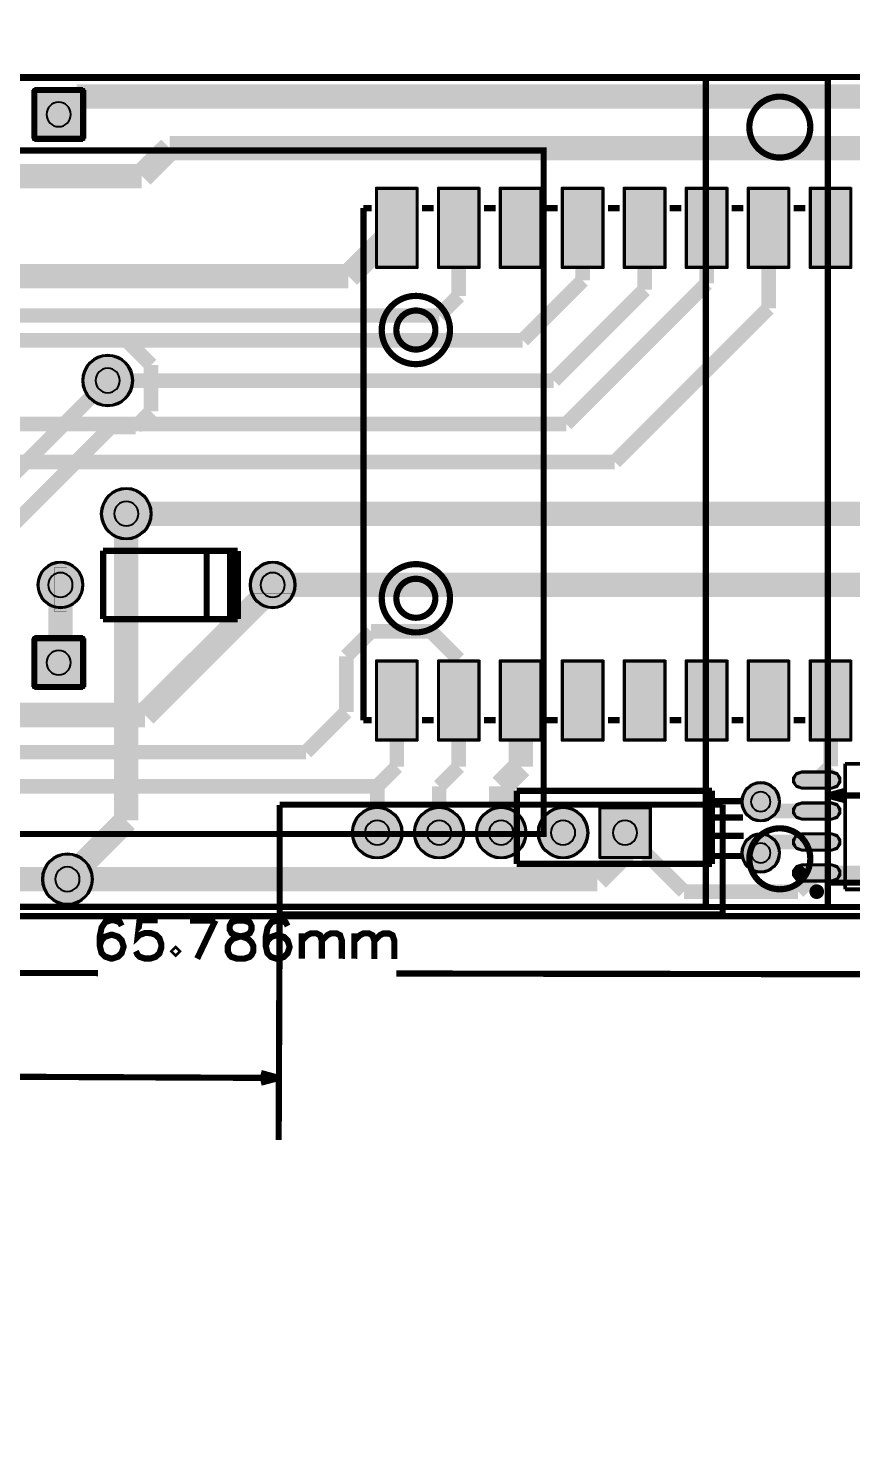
# Model space of a CAD drawing. Header units: millimetres. Extents: x -3 to 90, y -113 to 75.
# Drawn here: x 23.9 to 57.7, y -55.5 to 2 of the extents above; entities that cross this region are included whole.
import ezdxf

# ---------------------------------------------------------------- set-up
doc = ezdxf.new("R2010")
doc.units = ezdxf.units.MM
doc.header["$MEASUREMENT"] = 0
for name, color, linetype, true_color in [('Board-Outline-Layer', 7, 'Continuous', 0xff00ff), ('Bottom-Layer', 7, 'Continuous', 0x0000ff), ('Bottom-Paste-Mask-Layer', 7, 'Continuous', 0x800000), ('Bottom-Silkscreen-Layer', 7, 'Continuous', 0x66cc33), ('Bottom-Solder-Mask-Layer', 7, 'Continuous', 0xaa00ff), ('Document-Layer', 7, 'Continuous', 0xffffff), ('Hole-Layer', 7, 'Continuous', 0x222222), ('Multi-Layer', 7, 'Continuous', 0xc0c0c0), ('Top-Layer', 7, 'Continuous', 0xff0000), ('Top-Paste-Mask-Layer', 7, 'Continuous', 0x808080), ('Top-Silkscreen-Layer', 7, 'Continuous', 0xffcc00), ('Top-Solder-Mask-Layer', 7, 'Continuous', 0x800080)]:
    doc.layers.add(name, color=color, linetype=linetype, true_color=true_color)

msp = doc.modelspace()

# ---------------------------------------------------------------- hatches: boundary and pattern name
at = {"layer": 'Bottom-Layer'}
for points in [[(24.168, -0.535), (26.168, -0.535), (26.168, -2.535), (24.168, -2.535)], [(39.831, -4.585), (39.831, -7.785), (38.231, -7.785), (38.231, -4.585)], [(42.371, -4.585), (42.371, -7.785), (40.771, -7.785), (40.771, -4.585)], [(44.911, -4.585), (44.911, -7.785), (43.311, -7.785), (43.311, -4.585)], [(47.451, -4.585), (47.451, -7.785), (45.851, -7.785), (45.851, -4.585)], [(49.991, -4.585), (49.991, -7.785), (48.391, -7.785), (48.391, -4.585)], [(52.531, -4.585), (52.531, -7.785), (50.931, -7.785), (50.931, -4.585)], [(55.071, -4.585), (55.071, -7.785), (53.471, -7.785), (53.471, -4.585)], [(57.611, -4.585), (57.611, -7.785), (56.011, -7.785), (56.011, -4.585)], [(26.178, -12.446, 1), (28.178, -12.446, 1)], [(26.94, -17.907, 1), (28.94, -17.907, 1)], [(24.341, -20.828, 1), (26.141, -20.828, 1)], [(33.041, -20.828, 1), (34.841, -20.828, 1)], [(24.168, -23.014), (26.168, -23.014), (26.168, -25.014), (24.168, -25.014)], [(39.831, -23.965), (39.831, -27.165), (38.231, -27.165), (38.231, -23.965)], [(42.371, -23.965), (42.371, -27.165), (40.771, -27.165), (40.771, -23.965)], [(44.911, -23.965), (44.911, -27.165), (43.311, -27.165), (43.311, -23.965)], [(47.451, -23.965), (47.451, -27.165), (45.851, -27.165), (45.851, -23.965)], [(49.991, -23.965), (49.991, -27.165), (48.391, -27.165), (48.391, -23.965)], [(52.531, -23.965), (52.531, -27.165), (50.931, -27.165), (50.931, -23.965)], [(55.071, -23.965), (55.071, -27.165), (53.471, -27.165), (53.471, -23.965)], [(57.611, -23.965), (57.611, -27.165), (56.011, -27.165), (56.011, -23.965)], [(56.863, -28.514), (57.086, -28.606), (57.178, -28.829), (57.086, -29.052), (56.863, -29.144), (55.628, -29.144), (55.405, -29.052), (55.313, -28.829), (55.405, -28.606), (55.628, -28.514)], [(53.2, -29.718, 1), (54.7, -29.718, 1)], [(56.863, -29.784), (57.086, -29.876), (57.178, -30.099), (57.086, -30.322), (56.863, -30.414), (55.628, -30.414), (55.405, -30.322), (55.313, -30.099), (55.405, -29.876), (55.628, -29.784)], [(37.227, -30.988, 1), (39.227, -30.988, 1)], [(39.767, -30.988, 1), (41.767, -30.988, 1)], [(42.307, -30.988, 1), (44.307, -30.988, 1)], [(44.847, -30.988, 1), (46.847, -30.988, 1)], [(49.387, -29.988), (49.387, -31.988), (47.387, -31.988), (47.387, -29.988)], [(56.863, -31.054), (57.086, -31.146), (57.178, -31.369), (57.086, -31.592), (56.863, -31.684), (55.628, -31.684), (55.405, -31.592), (55.313, -31.369), (55.405, -31.146), (55.628, -31.054)], [(53.2, -31.818, 1), (54.7, -31.818, 1)], [(24.527, -32.893, 1), (26.527, -32.893, 1)], [(56.863, -32.324), (57.086, -32.416), (57.178, -32.639), (57.086, -32.862), (56.863, -32.954), (55.628, -32.954), (55.405, -32.862), (55.313, -32.639), (55.405, -32.416), (55.628, -32.324)]]:
    msp.add_hatch(color=256, dxfattribs=at).paths.add_polyline_path(points)
at = {"layer": 'Bottom-Paste-Mask-Layer'}
for points in [[(24.168, -0.535), (26.168, -0.535), (26.168, -2.535), (24.168, -2.535)], [(39.831, -4.585), (39.831, -7.785), (38.231, -7.785), (38.231, -4.585)], [(42.371, -4.585), (42.371, -7.785), (40.771, -7.785), (40.771, -4.585)], [(44.911, -4.585), (44.911, -7.785), (43.311, -7.785), (43.311, -4.585)], [(47.451, -4.585), (47.451, -7.785), (45.851, -7.785), (45.851, -4.585)], [(49.991, -4.585), (49.991, -7.785), (48.391, -7.785), (48.391, -4.585)], [(52.531, -4.585), (52.531, -7.785), (50.931, -7.785), (50.931, -4.585)], [(55.071, -4.585), (55.071, -7.785), (53.471, -7.785), (53.471, -4.585)], [(57.611, -4.585), (57.611, -7.785), (56.011, -7.785), (56.011, -4.585)], [(26.178, -12.446, 1), (28.178, -12.446, 1)], [(26.94, -17.907, 1), (28.94, -17.907, 1)], [(24.341, -20.828, 1), (26.141, -20.828, 1)], [(33.041, -20.828, 1), (34.841, -20.828, 1)], [(24.168, -23.014), (26.168, -23.014), (26.168, -25.014), (24.168, -25.014)], [(39.831, -23.965), (39.831, -27.165), (38.231, -27.165), (38.231, -23.965)], [(42.371, -23.965), (42.371, -27.165), (40.771, -27.165), (40.771, -23.965)], [(44.911, -23.965), (44.911, -27.165), (43.311, -27.165), (43.311, -23.965)], [(47.451, -23.965), (47.451, -27.165), (45.851, -27.165), (45.851, -23.965)], [(49.991, -23.965), (49.991, -27.165), (48.391, -27.165), (48.391, -23.965)], [(52.531, -23.965), (52.531, -27.165), (50.931, -27.165), (50.931, -23.965)], [(55.071, -23.965), (55.071, -27.165), (53.471, -27.165), (53.471, -23.965)], [(57.611, -23.965), (57.611, -27.165), (56.011, -27.165), (56.011, -23.965)], [(56.863, -28.514), (57.086, -28.606), (57.178, -28.829), (57.086, -29.052), (56.863, -29.144), (55.628, -29.144), (55.405, -29.052), (55.313, -28.829), (55.405, -28.606), (55.628, -28.514)], [(53.2, -29.718, 1), (54.7, -29.718, 1)], [(56.863, -29.784), (57.086, -29.876), (57.178, -30.099), (57.086, -30.322), (56.863, -30.414), (55.628, -30.414), (55.405, -30.322), (55.313, -30.099), (55.405, -29.876), (55.628, -29.784)], [(37.227, -30.988, 1), (39.227, -30.988, 1)], [(39.767, -30.988, 1), (41.767, -30.988, 1)], [(42.307, -30.988, 1), (44.307, -30.988, 1)], [(44.847, -30.988, 1), (46.847, -30.988, 1)], [(49.387, -29.988), (49.387, -31.988), (47.387, -31.988), (47.387, -29.988)], [(56.863, -31.054), (57.086, -31.146), (57.178, -31.369), (57.086, -31.592), (56.863, -31.684), (55.628, -31.684), (55.405, -31.592), (55.313, -31.369), (55.405, -31.146), (55.628, -31.054)], [(53.2, -31.818, 1), (54.7, -31.818, 1)], [(24.527, -32.893, 1), (26.527, -32.893, 1)], [(56.863, -32.324), (57.086, -32.416), (57.178, -32.639), (57.086, -32.862), (56.863, -32.954), (55.628, -32.954), (55.405, -32.862), (55.313, -32.639), (55.405, -32.416), (55.628, -32.324)]]:
    msp.add_hatch(color=256, dxfattribs=at).paths.add_polyline_path(points)
at = {"layer": 'Bottom-Solder-Mask-Layer'}
for points in [[(24.117, -0.484), (26.219, -0.484), (26.219, -2.586), (24.117, -2.586)], [(39.882, -4.534), (39.882, -7.836), (38.18, -7.836), (38.18, -4.534)], [(42.422, -4.534), (42.422, -7.836), (40.72, -7.836), (40.72, -4.534)], [(44.962, -4.534), (44.962, -7.836), (43.26, -7.836), (43.26, -4.534)], [(47.502, -4.534), (47.502, -7.836), (45.8, -7.836), (45.8, -4.534)], [(50.042, -4.534), (50.042, -7.836), (48.34, -7.836), (48.34, -4.534)], [(52.582, -4.534), (52.582, -7.836), (50.88, -7.836), (50.88, -4.534)], [(55.122, -4.534), (55.122, -7.836), (53.42, -7.836), (53.42, -4.534)], [(57.662, -4.534), (57.662, -7.836), (55.96, -7.836), (55.96, -4.534)], [(26.127, -12.446, 1), (28.229, -12.446, 1)], [(26.889, -17.907, 1), (28.991, -17.907, 1)], [(24.29, -20.828, 1), (26.192, -20.828, 1)], [(32.99, -20.828, 1), (34.892, -20.828, 1)], [(24.117, -22.963), (26.219, -22.963), (26.219, -25.065), (24.117, -25.065)], [(39.882, -23.914), (39.882, -27.216), (38.18, -27.216), (38.18, -23.914)], [(42.422, -23.914), (42.422, -27.216), (40.72, -27.216), (40.72, -23.914)], [(44.962, -23.914), (44.962, -27.216), (43.26, -27.216), (43.26, -23.914)], [(47.502, -23.914), (47.502, -27.216), (45.8, -27.216), (45.8, -23.914)], [(50.042, -23.914), (50.042, -27.216), (48.34, -27.216), (48.34, -23.914)], [(52.582, -23.914), (52.582, -27.216), (50.88, -27.216), (50.88, -23.914)], [(55.122, -23.914), (55.122, -27.216), (53.42, -27.216), (53.42, -23.914)], [(57.662, -23.914), (57.662, -27.216), (55.96, -27.216), (55.96, -23.914)], [(56.863, -28.463), (57.078, -28.533), (57.211, -28.716), (57.211, -28.942), (57.078, -29.125), (56.863, -29.195), (55.628, -29.195), (55.413, -29.125), (55.28, -28.942), (55.28, -28.716), (55.413, -28.533), (55.628, -28.463)], [(53.149, -29.718, 1), (54.751, -29.718, 1)], [(56.863, -29.733), (57.078, -29.803), (57.211, -29.986), (57.211, -30.212), (57.078, -30.395), (56.863, -30.465), (55.628, -30.465), (55.413, -30.395), (55.28, -30.212), (55.28, -29.986), (55.413, -29.803), (55.628, -29.733)], [(37.176, -30.988, 1), (39.278, -30.988, 1)], [(39.716, -30.988, 1), (41.818, -30.988, 1)], [(42.256, -30.988, 1), (44.358, -30.988, 1)], [(44.796, -30.988, 1), (46.898, -30.988, 1)], [(49.438, -29.937), (49.438, -32.039), (47.336, -32.039), (47.336, -29.937)], [(53.149, -31.818, 1), (54.751, -31.818, 1)], [(56.863, -31.003), (57.078, -31.073), (57.211, -31.256), (57.211, -31.482), (57.078, -31.665), (56.863, -31.735), (55.628, -31.735), (55.413, -31.665), (55.28, -31.482), (55.28, -31.256), (55.413, -31.073), (55.628, -31.003)], [(24.476, -32.893, 1), (26.578, -32.893, 1)], [(56.863, -32.273), (57.078, -32.343), (57.211, -32.526), (57.211, -32.752), (57.078, -32.935), (56.863, -33.005), (55.628, -33.005), (55.413, -32.935), (55.28, -32.752), (55.28, -32.526), (55.413, -32.343), (55.628, -32.273)]]:
    msp.add_hatch(color=256, dxfattribs=at).paths.add_polyline_path(points)
at = {"layer": 'Document-Layer'}
for points in [[(25.491, -20.128), (25.491, -21.906), (24.983, -21.906), (24.983, -20.128)], [(25.491, -20.128), (25.491, -21.906), (24.983, -21.906), (24.983, -20.128)], [(34.791, -21.178), (33.013, -21.178), (33.013, -20.67), (34.791, -20.67)], [(34.791, -21.178), (33.013, -21.178), (33.013, -20.67), (34.791, -20.67)], [(26.121, -21.295), (24.343, -21.295), (24.343, -20.787), (26.121, -20.787)], [(26.121, -21.295), (24.343, -21.295), (24.343, -20.787), (26.121, -20.787)]]:
    msp.add_hatch(color=256, dxfattribs=at).paths.add_polyline_path(points)
at = {"layer": 'Hole-Layer'}
for points in [[(24.668, -1.535, 1), (25.668, -1.535, 1)], [(26.678, -12.446, 1), (27.678, -12.446, 1)], [(27.44, -17.907, 1), (28.44, -17.907, 1)], [(24.741, -20.828, 1), (25.741, -20.828, 1)], [(33.441, -20.828, 1), (34.441, -20.828, 1)], [(24.668, -24.014, 1), (25.668, -24.014, 1)], [(53.55, -29.718, 1), (54.35, -29.718, 1)], [(37.727, -30.988, 1), (38.727, -30.988, 1)], [(40.267, -30.988, 1), (41.267, -30.988, 1)], [(42.807, -30.988, 1), (43.807, -30.988, 1)], [(45.347, -30.988, 1), (46.347, -30.988, 1)], [(47.887, -30.988, 1), (48.887, -30.988, 1)], [(53.55, -31.818, 1), (54.35, -31.818, 1)], [(25.027, -32.893, 1), (26.027, -32.893, 1)]]:
    msp.add_hatch(color=256, dxfattribs=at).paths.add_polyline_path(points)
at = {"layer": 'Multi-Layer'}
for points in [[(24.168, -0.535), (26.168, -0.535), (26.168, -2.535), (24.168, -2.535)], [(24.168, -0.535), (26.168, -0.535), (26.168, -2.535), (24.168, -2.535)], [(24.168, -0.535), (26.168, -0.535), (26.168, -2.535), (24.168, -2.535)], [(26.178, -12.446, 1), (28.178, -12.446, 1)], [(26.178, -12.446, 1), (28.178, -12.446, 1)], [(26.178, -12.446, 1), (28.178, -12.446, 1)], [(26.94, -17.907, 1), (28.94, -17.907, 1)], [(26.94, -17.907, 1), (28.94, -17.907, 1)], [(26.94, -17.907, 1), (28.94, -17.907, 1)], [(24.341, -20.828, 1), (26.141, -20.828, 1)], [(24.341, -20.828, 1), (26.141, -20.828, 1)], [(24.341, -20.828, 1), (26.141, -20.828, 1)], [(33.041, -20.828, 1), (34.841, -20.828, 1)], [(33.041, -20.828, 1), (34.841, -20.828, 1)], [(33.041, -20.828, 1), (34.841, -20.828, 1)], [(24.168, -23.014), (26.168, -23.014), (26.168, -25.014), (24.168, -25.014)], [(24.168, -23.014), (26.168, -23.014), (26.168, -25.014), (24.168, -25.014)], [(24.168, -23.014), (26.168, -23.014), (26.168, -25.014), (24.168, -25.014)], [(53.2, -29.718, 1), (54.7, -29.718, 1)], [(53.2, -29.718, 1), (54.7, -29.718, 1)], [(53.2, -29.718, 1), (54.7, -29.718, 1)], [(37.227, -30.988, 1), (39.227, -30.988, 1)], [(37.227, -30.988, 1), (39.227, -30.988, 1)], [(37.227, -30.988, 1), (39.227, -30.988, 1)], [(39.767, -30.988, 1), (41.767, -30.988, 1)], [(39.767, -30.988, 1), (41.767, -30.988, 1)], [(39.767, -30.988, 1), (41.767, -30.988, 1)], [(42.307, -30.988, 1), (44.307, -30.988, 1)], [(42.307, -30.988, 1), (44.307, -30.988, 1)], [(42.307, -30.988, 1), (44.307, -30.988, 1)], [(44.847, -30.988, 1), (46.847, -30.988, 1)], [(44.847, -30.988, 1), (46.847, -30.988, 1)], [(44.847, -30.988, 1), (46.847, -30.988, 1)], [(49.387, -29.988), (49.387, -31.988), (47.387, -31.988), (47.387, -29.988)], [(49.387, -29.988), (49.387, -31.988), (47.387, -31.988), (47.387, -29.988)], [(49.387, -29.988), (49.387, -31.988), (47.387, -31.988), (47.387, -29.988)], [(53.2, -31.818, 1), (54.7, -31.818, 1)], [(53.2, -31.818, 1), (54.7, -31.818, 1)], [(53.2, -31.818, 1), (54.7, -31.818, 1)], [(24.527, -32.893, 1), (26.527, -32.893, 1)], [(24.527, -32.893, 1), (26.527, -32.893, 1)], [(24.527, -32.893, 1), (26.527, -32.893, 1)]]:
    msp.add_hatch(color=256, dxfattribs=at).paths.add_polyline_path(points)
at = {"layer": 'Top-Layer'}
for points in [[(24.168, -0.535), (26.168, -0.535), (26.168, -2.535), (24.168, -2.535)], [(26.178, -12.446, 1), (28.178, -12.446, 1)], [(26.94, -17.907, 1), (28.94, -17.907, 1)], [(24.341, -20.828, 1), (26.141, -20.828, 1)], [(33.041, -20.828, 1), (34.841, -20.828, 1)], [(24.168, -23.014), (26.168, -23.014), (26.168, -25.014), (24.168, -25.014)], [(53.2, -29.718, 1), (54.7, -29.718, 1)], [(37.227, -30.988, 1), (39.227, -30.988, 1)], [(39.767, -30.988, 1), (41.767, -30.988, 1)], [(42.307, -30.988, 1), (44.307, -30.988, 1)], [(44.847, -30.988, 1), (46.847, -30.988, 1)], [(49.387, -29.988), (49.387, -31.988), (47.387, -31.988), (47.387, -29.988)], [(53.2, -31.818, 1), (54.7, -31.818, 1)], [(24.527, -32.893, 1), (26.527, -32.893, 1)]]:
    msp.add_hatch(color=256, dxfattribs=at).paths.add_polyline_path(points)
at = {"layer": 'Top-Paste-Mask-Layer'}
for points in [[(24.168, -0.535), (26.168, -0.535), (26.168, -2.535), (24.168, -2.535)], [(26.178, -12.446, 1), (28.178, -12.446, 1)], [(26.94, -17.907, 1), (28.94, -17.907, 1)], [(24.341, -20.828, 1), (26.141, -20.828, 1)], [(33.041, -20.828, 1), (34.841, -20.828, 1)], [(24.168, -23.014), (26.168, -23.014), (26.168, -25.014), (24.168, -25.014)], [(53.2, -29.718, 1), (54.7, -29.718, 1)], [(37.227, -30.988, 1), (39.227, -30.988, 1)], [(39.767, -30.988, 1), (41.767, -30.988, 1)], [(42.307, -30.988, 1), (44.307, -30.988, 1)], [(44.847, -30.988, 1), (46.847, -30.988, 1)], [(49.387, -29.988), (49.387, -31.988), (47.387, -31.988), (47.387, -29.988)], [(53.2, -31.818, 1), (54.7, -31.818, 1)], [(24.527, -32.893, 1), (26.527, -32.893, 1)]]:
    msp.add_hatch(color=256, dxfattribs=at).paths.add_polyline_path(points)
at = {"layer": 'Top-Solder-Mask-Layer'}
for points in [[(24.117, -0.484), (26.219, -0.484), (26.219, -2.586), (24.117, -2.586)], [(26.127, -12.446, 1), (28.229, -12.446, 1)], [(26.889, -17.907, 1), (28.991, -17.907, 1)], [(24.29, -20.828, 1), (26.192, -20.828, 1)], [(32.99, -20.828, 1), (34.892, -20.828, 1)], [(24.117, -22.963), (26.219, -22.963), (26.219, -25.065), (24.117, -25.065)], [(53.149, -29.718, 1), (54.751, -29.718, 1)], [(37.176, -30.988, 1), (39.278, -30.988, 1)], [(39.716, -30.988, 1), (41.818, -30.988, 1)], [(42.256, -30.988, 1), (44.358, -30.988, 1)], [(44.796, -30.988, 1), (46.898, -30.988, 1)], [(49.438, -29.937), (49.438, -32.039), (47.336, -32.039), (47.336, -29.937)], [(53.149, -31.818, 1), (54.751, -31.818, 1)], [(24.476, -32.893, 1), (26.578, -32.893, 1)]]:
    msp.add_hatch(color=256, dxfattribs=at).paths.add_polyline_path(points)

# ---------------------------------------------------------------- linework, layer by layer
at = {"layer": 'Board-Outline-Layer', "const_width": 0.254}
msp.add_lwpolyline([(0, -34.412), (0, 0), (88.824, 0), (88.824, -34.412)], close=True, dxfattribs=at)
at = {"layer": 'Bottom-Layer'}
for points in [[(24.168, -0.535), (26.168, -0.535), (26.168, -2.535), (24.168, -2.535)], [(39.831, -4.585), (39.831, -7.785), (38.231, -7.785), (38.231, -4.585)], [(42.371, -4.585), (42.371, -7.785), (40.771, -7.785), (40.771, -4.585)], [(44.911, -4.585), (44.911, -7.785), (43.311, -7.785), (43.311, -4.585)], [(47.451, -4.585), (47.451, -7.785), (45.851, -7.785), (45.851, -4.585)], [(49.991, -4.585), (49.991, -7.785), (48.391, -7.785), (48.391, -4.585)], [(52.531, -4.585), (52.531, -7.785), (50.931, -7.785), (50.931, -4.585)], [(55.071, -4.585), (55.071, -7.785), (53.471, -7.785), (53.471, -4.585)], [(57.611, -4.585), (57.611, -7.785), (56.011, -7.785), (56.011, -4.585)], [(24.168, -23.014), (26.168, -23.014), (26.168, -25.014), (24.168, -25.014)], [(39.831, -23.965), (39.831, -27.165), (38.231, -27.165), (38.231, -23.965)], [(42.371, -23.965), (42.371, -27.165), (40.771, -27.165), (40.771, -23.965)], [(44.911, -23.965), (44.911, -27.165), (43.311, -27.165), (43.311, -23.965)], [(47.451, -23.965), (47.451, -27.165), (45.851, -27.165), (45.851, -23.965)], [(49.991, -23.965), (49.991, -27.165), (48.391, -27.165), (48.391, -23.965)], [(52.531, -23.965), (52.531, -27.165), (50.931, -27.165), (50.931, -23.965)], [(55.071, -23.965), (55.071, -27.165), (53.471, -27.165), (53.471, -23.965)], [(57.611, -23.965), (57.611, -27.165), (56.011, -27.165), (56.011, -23.965)], [(56.863, -28.514), (57.086, -28.606), (57.178, -28.829), (57.086, -29.052), (56.863, -29.144), (55.628, -29.144), (55.405, -29.052), (55.313, -28.829), (55.405, -28.606), (55.628, -28.514)], [(56.863, -29.784), (57.086, -29.876), (57.178, -30.099), (57.086, -30.322), (56.863, -30.414), (55.628, -30.414), (55.405, -30.322), (55.313, -30.099), (55.405, -29.876), (55.628, -29.784)], [(49.387, -29.988), (49.387, -31.988), (47.387, -31.988), (47.387, -29.988)], [(56.863, -31.054), (57.086, -31.146), (57.178, -31.369), (57.086, -31.592), (56.863, -31.684), (55.628, -31.684), (55.405, -31.592), (55.313, -31.369), (55.405, -31.146), (55.628, -31.054)], [(56.863, -32.324), (57.086, -32.416), (57.178, -32.639), (57.086, -32.862), (56.863, -32.954), (55.628, -32.954), (55.405, -32.862), (55.313, -32.639), (55.405, -32.416), (55.628, -32.324)]]:
    msp.add_lwpolyline(points, close=True, dxfattribs=at)
for points, const_width in [([(25.168, -1.535), (25.903, -0.8)], 1), ([(25.903, -0.8), (83.32, -0.8)], 1), ([(28.575, -4.064), (29.718, -2.921)], 1), ([(29.718, -2.921), (81.211, -2.921)], 1), ([(14.097, -4.064), (28.575, -4.064)], 1), ([(37.048, -8.169), (39.031, -6.185)], 1), ([(41.571, -8.975), (41.571, -6.185)], 0.6), ([(46.651, -8.34), (46.651, -6.185)], 0.6), ([(49.191, -8.721), (49.191, -6.185)], 0.6), ([(51.731, -8.467), (51.731, -6.185)], 0.6), ([(54.271, -9.483), (54.271, -6.185)], 0.6), ([(4.001, -8.169), (37.048, -8.169)], 1), ([(44.196, -10.795), (46.651, -8.34)], 0.6), ([(45.466, -12.446), (49.191, -8.721)], 0.6), ([(45.974, -14.224), (51.731, -8.467)], 0.6), ([(40.767, -9.779), (41.571, -8.975)], 0.6), ([(47.966, -15.789), (54.271, -9.483)], 0.6), ([(18.034, -9.779), (40.767, -9.779)], 0.6), ([(21.59, -10.795), (44.196, -10.795)], 0.6), ([(27.178, -12.446), (45.466, -12.446)], 0.6), ([(16.277, -14.224), (45.974, -14.224)], 0.6), ([(4.001, -15.789), (47.966, -15.789)], 0.6), ([(27.94, -17.907), (63.5, -17.907)], 1), ([(25.241, -20.828), (25.241, -23.941)], 1), ([(34.036, -20.828), (28.702, -26.162)], 1), ([(64.77, -20.828), (34.036, -20.828)], 1), ([(36.957, -23.749), (37.973, -22.733)], 0.6), ([(37.973, -22.733), (40.429, -22.733)], 0.6), ([(40.429, -22.733), (41.571, -23.875)], 0.6), ([(25.241, -23.941), (25.168, -24.014)], 1), ([(36.957, -26.035), (36.957, -23.749)], 0.6), ([(41.571, -23.875), (41.571, -25.565)], 0.6), ([(39.031, -28.279), (39.031, -25.565)], 0.6), ([(41.571, -28.279), (41.571, -25.565)], 0.6), ([(44.111, -25.565), (44.111, -28.279)], 1), ([(56.811, -25.565), (56.811, -28.263)], 0.6), ([(28.702, -26.162), (19.737, -26.162)], 1), ([(35.306, -27.686), (36.957, -26.035)], 0.6), ([(10.033, -27.686), (35.306, -27.686)], 0.6), ([(38.227, -29.083), (39.031, -28.279)], 0.6), ([(40.767, -29.083), (41.571, -28.279)], 0.6), ([(44.111, -28.279), (43.307, -29.083)], 1), ([(56.811, -28.263), (56.246, -28.829)], 0.6), ([(43.307, -29.083), (43.307, -30.988)], 1), ([(11.237, -29.083), (38.227, -29.083)], 0.6), ([(38.227, -30.988), (38.227, -29.083)], 0.6), ([(40.767, -30.988), (40.767, -29.083)], 0.6), ([(53.95, -29.718), (54.331, -30.099)], 0.6), ([(54.331, -30.099), (56.246, -30.099)], 0.6), ([(48.387, -31.75), (48.387, -30.988)], 1), ([(48.387, -30.988), (50.8, -33.401)], 0.6), ([(47.244, -32.893), (48.387, -31.75)], 1), ([(53.95, -31.818), (54.4, -31.369)], 0.6), ([(54.4, -31.369), (56.246, -31.369)], 0.6), ([(21.373, -32.893), (25.527, -32.893)], 1), ([(25.527, -32.893), (47.244, -32.893)], 1), ([(55.483, -33.401), (56.246, -32.639)], 0.6), ([(56.246, -32.639), (61.611, -32.639)], 0.6), ([(50.8, -33.401), (55.483, -33.401)], 0.6)]:
    msp.add_lwpolyline(points, dxfattribs=dict(at, const_width=const_width))
for points in [[(26.178, -12.446, 1), (28.178, -12.446, 1)], [(26.94, -17.907, 1), (28.94, -17.907, 1)], [(24.341, -20.828, 1), (26.141, -20.828, 1)], [(24.527, -32.893, 1), (26.527, -32.893, 1)]]:
    msp.add_lwpolyline(points, format="xyb", close=True, dxfattribs=at)
for points in [[(33.041, -20.828, 1), (34.841, -20.828), (34.841, -20.828, 1), (33.041, -20.828)], [(53.2, -29.718, 1), (54.7, -29.718), (54.7, -29.718, 1), (53.2, -29.718)], [(37.227, -30.988, 1), (39.227, -30.988), (39.227, -30.988, 1), (37.227, -30.988)], [(39.767, -30.988, 1), (41.767, -30.988), (41.767, -30.988, 1), (39.767, -30.988)], [(42.307, -30.988, 1), (44.307, -30.988), (44.307, -30.988, 1), (42.307, -30.988)], [(44.847, -30.988, 1), (46.847, -30.988), (46.847, -30.988, 1), (44.847, -30.988)], [(53.2, -31.818, 1), (54.7, -31.818), (54.7, -31.818, 1), (53.2, -31.818)]]:
    msp.add_lwpolyline(points, format="xyb", dxfattribs=at)
at = {"layer": 'Bottom-Paste-Mask-Layer'}
for points in [[(24.168, -0.535), (26.168, -0.535), (26.168, -2.535), (24.168, -2.535)], [(39.831, -4.585), (39.831, -7.785), (38.231, -7.785), (38.231, -4.585)], [(42.371, -4.585), (42.371, -7.785), (40.771, -7.785), (40.771, -4.585)], [(44.911, -4.585), (44.911, -7.785), (43.311, -7.785), (43.311, -4.585)], [(47.451, -4.585), (47.451, -7.785), (45.851, -7.785), (45.851, -4.585)], [(49.991, -4.585), (49.991, -7.785), (48.391, -7.785), (48.391, -4.585)], [(52.531, -4.585), (52.531, -7.785), (50.931, -7.785), (50.931, -4.585)], [(55.071, -4.585), (55.071, -7.785), (53.471, -7.785), (53.471, -4.585)], [(57.611, -4.585), (57.611, -7.785), (56.011, -7.785), (56.011, -4.585)], [(24.168, -23.014), (26.168, -23.014), (26.168, -25.014), (24.168, -25.014)], [(39.831, -23.965), (39.831, -27.165), (38.231, -27.165), (38.231, -23.965)], [(42.371, -23.965), (42.371, -27.165), (40.771, -27.165), (40.771, -23.965)], [(44.911, -23.965), (44.911, -27.165), (43.311, -27.165), (43.311, -23.965)], [(47.451, -23.965), (47.451, -27.165), (45.851, -27.165), (45.851, -23.965)], [(49.991, -23.965), (49.991, -27.165), (48.391, -27.165), (48.391, -23.965)], [(52.531, -23.965), (52.531, -27.165), (50.931, -27.165), (50.931, -23.965)], [(55.071, -23.965), (55.071, -27.165), (53.471, -27.165), (53.471, -23.965)], [(57.611, -23.965), (57.611, -27.165), (56.011, -27.165), (56.011, -23.965)], [(56.863, -28.514), (57.086, -28.606), (57.178, -28.829), (57.086, -29.052), (56.863, -29.144), (55.628, -29.144), (55.405, -29.052), (55.313, -28.829), (55.405, -28.606), (55.628, -28.514)], [(56.863, -29.784), (57.086, -29.876), (57.178, -30.099), (57.086, -30.322), (56.863, -30.414), (55.628, -30.414), (55.405, -30.322), (55.313, -30.099), (55.405, -29.876), (55.628, -29.784)], [(49.387, -29.988), (49.387, -31.988), (47.387, -31.988), (47.387, -29.988)], [(56.863, -31.054), (57.086, -31.146), (57.178, -31.369), (57.086, -31.592), (56.863, -31.684), (55.628, -31.684), (55.405, -31.592), (55.313, -31.369), (55.405, -31.146), (55.628, -31.054)], [(56.863, -32.324), (57.086, -32.416), (57.178, -32.639), (57.086, -32.862), (56.863, -32.954), (55.628, -32.954), (55.405, -32.862), (55.313, -32.639), (55.405, -32.416), (55.628, -32.324)]]:
    msp.add_lwpolyline(points, close=True, dxfattribs=at)
for points in [[(26.178, -12.446, 1), (28.178, -12.446, 1)], [(26.94, -17.907, 1), (28.94, -17.907, 1)], [(24.341, -20.828, 1), (26.141, -20.828, 1)], [(24.527, -32.893, 1), (26.527, -32.893, 1)]]:
    msp.add_lwpolyline(points, format="xyb", close=True, dxfattribs=at)
for points in [[(33.041, -20.828, 1), (34.841, -20.828), (34.841, -20.828, 1), (33.041, -20.828)], [(53.2, -29.718, 1), (54.7, -29.718), (54.7, -29.718, 1), (53.2, -29.718)], [(37.227, -30.988, 1), (39.227, -30.988), (39.227, -30.988, 1), (37.227, -30.988)], [(39.767, -30.988, 1), (41.767, -30.988), (41.767, -30.988, 1), (39.767, -30.988)], [(42.307, -30.988, 1), (44.307, -30.988), (44.307, -30.988, 1), (42.307, -30.988)], [(44.847, -30.988, 1), (46.847, -30.988), (46.847, -30.988, 1), (44.847, -30.988)], [(53.2, -31.818, 1), (54.7, -31.818), (54.7, -31.818, 1), (53.2, -31.818)]]:
    msp.add_lwpolyline(points, format="xyb", dxfattribs=at)
at = {"layer": 'Bottom-Silkscreen-Layer'}
for points, const_width in [([(37.661, -12.304), (37.661, -5.375)], 0.254), ([(37.661, -5.375), (38, -5.375)], 0.254), ([(37.661, -12.304), (37.661, -5.375)], 0.254), ([(37.661, -5.375), (38, -5.375)], 0.254), ([(40.062, -5.375), (40.54, -5.375)], 0.254), ([(40.062, -5.375), (40.54, -5.375)], 0.254), ([(42.602, -5.375), (43.08, -5.375)], 0.254), ([(42.602, -5.375), (43.08, -5.375)], 0.254), ([(45.142, -5.375), (45.62, -5.375)], 0.254), ([(45.142, -5.375), (45.62, -5.375)], 0.254), ([(47.682, -5.375), (48.16, -5.375)], 0.254), ([(47.682, -5.375), (48.16, -5.375)], 0.254), ([(50.222, -5.375), (50.7, -5.375)], 0.254), ([(50.222, -5.375), (50.7, -5.375)], 0.254), ([(52.762, -5.375), (53.24, -5.375)], 0.254), ([(52.762, -5.375), (53.24, -5.375)], 0.254), ([(55.302, -5.375), (55.78, -5.375)], 0.254), ([(55.302, -5.375), (55.78, -5.375)], 0.254), ([(37.661, -12.304), (37.661, -19.446)], 0.254), ([(37.661, -12.304), (37.661, -19.446)], 0.254), ([(37.661, -26.375), (37.661, -19.446)], 0.254), ([(37.661, -26.375), (37.661, -19.446)], 0.254), ([(38, -26.375), (37.661, -26.375)], 0.254), ([(38, -26.375), (37.661, -26.375)], 0.254), ([(40.54, -26.375), (40.062, -26.375)], 0.254), ([(40.54, -26.375), (40.062, -26.375)], 0.254), ([(43.08, -26.375), (42.602, -26.375)], 0.254), ([(43.08, -26.375), (42.602, -26.375)], 0.254), ([(45.62, -26.375), (45.142, -26.375)], 0.254), ([(45.62, -26.375), (45.142, -26.375)], 0.254), ([(48.16, -26.375), (47.682, -26.375)], 0.254), ([(48.16, -26.375), (47.682, -26.375)], 0.254), ([(50.7, -26.375), (50.222, -26.375)], 0.254), ([(50.7, -26.375), (50.222, -26.375)], 0.254), ([(53.24, -26.375), (52.762, -26.375)], 0.254), ([(53.24, -26.375), (52.762, -26.375)], 0.254), ([(55.78, -26.375), (55.302, -26.375)], 0.254), ([(55.78, -26.375), (55.302, -26.375)], 0.254), ([(60.45, -28.158), (57.407, -28.158)], 0.152), ([(57.407, -28.158), (57.407, -33.31)], 0.152), ([(60.45, -28.158), (57.407, -28.158)], 0.152), ([(57.407, -28.158), (57.407, -33.31)], 0.152), ([(57.407, -33.31), (60.45, -33.31)], 0.152), ([(57.407, -33.31), (60.45, -33.31)], 0.152)]:
    msp.add_lwpolyline(points, dxfattribs=dict(at, const_width=const_width))
for points, const_width in [([(38.411, -10.375, 1), (41.211, -10.375, 1)], 0.254), ([(38.411, -10.375, 1), (41.211, -10.375, 1)], 0.254), ([(39.011, -10.375, 1), (40.611, -10.375, 1)], 0.254), ([(39.011, -10.375, 1), (40.611, -10.375, 1)], 0.254), ([(38.411, -21.375, 1), (41.211, -21.375, 1)], 0.254), ([(38.411, -21.375, 1), (41.211, -21.375, 1)], 0.254), ([(39.011, -21.375, 1), (40.611, -21.375, 1)], 0.254), ([(39.011, -21.375, 1), (40.611, -21.375, 1)], 0.254), ([(56.095, -33.406, 1), (56.396, -33.406, 1)], 0.3), ([(56.095, -33.406, 1), (56.396, -33.406, 1)], 0.3)]:
    msp.add_lwpolyline(points, format="xyb", close=True, dxfattribs=dict(at, const_width=const_width))
at = {"layer": 'Bottom-Solder-Mask-Layer'}
for points in [[(24.117, -0.484), (26.219, -0.484), (26.219, -2.586), (24.117, -2.586)], [(39.882, -4.534), (39.882, -7.836), (38.18, -7.836), (38.18, -4.534)], [(42.422, -4.534), (42.422, -7.836), (40.72, -7.836), (40.72, -4.534)], [(44.962, -4.534), (44.962, -7.836), (43.26, -7.836), (43.26, -4.534)], [(47.502, -4.534), (47.502, -7.836), (45.8, -7.836), (45.8, -4.534)], [(50.042, -4.534), (50.042, -7.836), (48.34, -7.836), (48.34, -4.534)], [(52.582, -4.534), (52.582, -7.836), (50.88, -7.836), (50.88, -4.534)], [(55.122, -4.534), (55.122, -7.836), (53.42, -7.836), (53.42, -4.534)], [(57.662, -4.534), (57.662, -7.836), (55.96, -7.836), (55.96, -4.534)], [(24.117, -22.963), (26.219, -22.963), (26.219, -25.065), (24.117, -25.065)], [(39.882, -23.914), (39.882, -27.216), (38.18, -27.216), (38.18, -23.914)], [(42.422, -23.914), (42.422, -27.216), (40.72, -27.216), (40.72, -23.914)], [(44.962, -23.914), (44.962, -27.216), (43.26, -27.216), (43.26, -23.914)], [(47.502, -23.914), (47.502, -27.216), (45.8, -27.216), (45.8, -23.914)], [(50.042, -23.914), (50.042, -27.216), (48.34, -27.216), (48.34, -23.914)], [(52.582, -23.914), (52.582, -27.216), (50.88, -27.216), (50.88, -23.914)], [(55.122, -23.914), (55.122, -27.216), (53.42, -27.216), (53.42, -23.914)], [(57.662, -23.914), (57.662, -27.216), (55.96, -27.216), (55.96, -23.914)], [(56.863, -28.463), (57.078, -28.533), (57.211, -28.716), (57.211, -28.942), (57.078, -29.125), (56.863, -29.195), (55.628, -29.195), (55.413, -29.125), (55.28, -28.942), (55.28, -28.716), (55.413, -28.533), (55.628, -28.463)], [(56.863, -29.733), (57.078, -29.803), (57.211, -29.986), (57.211, -30.212), (57.078, -30.395), (56.863, -30.465), (55.628, -30.465), (55.413, -30.395), (55.28, -30.212), (55.28, -29.986), (55.413, -29.803), (55.628, -29.733)], [(49.438, -29.937), (49.438, -32.039), (47.336, -32.039), (47.336, -29.937)], [(56.863, -31.003), (57.078, -31.073), (57.211, -31.256), (57.211, -31.482), (57.078, -31.665), (56.863, -31.735), (55.628, -31.735), (55.413, -31.665), (55.28, -31.482), (55.28, -31.256), (55.413, -31.073), (55.628, -31.003)], [(56.863, -32.273), (57.078, -32.343), (57.211, -32.526), (57.211, -32.752), (57.078, -32.935), (56.863, -33.005), (55.628, -33.005), (55.413, -32.935), (55.28, -32.752), (55.28, -32.526), (55.413, -32.343), (55.628, -32.273)]]:
    msp.add_lwpolyline(points, close=True, dxfattribs=at)
for points in [[(26.127, -12.446, 1), (28.229, -12.446), (28.229, -12.446, 1), (26.127, -12.446)], [(26.889, -17.907, 1), (28.991, -17.907), (28.991, -17.907, 1), (26.889, -17.907)], [(37.176, -30.988, 1), (39.278, -30.988), (39.278, -30.988, 1), (37.176, -30.988)], [(39.716, -30.988, 1), (41.818, -30.988), (41.818, -30.988, 1), (39.716, -30.988)], [(42.256, -30.988, 1), (44.358, -30.988), (44.358, -30.988, 1), (42.256, -30.988)], [(44.796, -30.988, 1), (46.898, -30.988), (46.898, -30.988, 1), (44.796, -30.988)], [(24.476, -32.893, 1), (26.578, -32.893), (26.578, -32.893, 1), (24.476, -32.893)]]:
    msp.add_lwpolyline(points, format="xyb", dxfattribs=at)
for points in [[(24.29, -20.828, 1), (26.192, -20.828, 1)], [(32.99, -20.828, 1), (34.892, -20.828, 1)], [(53.149, -29.718, 1), (54.751, -29.718, 1)], [(53.149, -31.818, 1), (54.751, -31.818, 1)]]:
    msp.add_lwpolyline(points, format="xyb", close=True, dxfattribs=at)
at = {"layer": 'Document-Layer'}
for points, const_width in [([(3, -0.036), (56.7, -0.036), (56.7, -34.036), (3, -34.036)], 0.254), ([(3, -0.036), (56.7, -0.036), (56.7, -34.036), (3, -34.036)], 0.254), ([(51.699, -34.026), (7.999, -34.026), (7.999, -0.025), (51.699, -0.025)], 0.254), ([(51.699, -34.026), (7.999, -34.026), (7.999, -0.025), (51.699, -0.025)], 0.254), ([(45.048, -31.041), (10.008, -31.041), (10.008, -3.011), (45.048, -3.011)], 0.254), ([(45.048, -31.041), (10.008, -31.041), (10.008, -3.011), (45.048, -3.011)], 0.254), ([(25.491, -20.128), (25.491, -21.906), (24.983, -21.906), (24.983, -20.128)], 0.00508), ([(25.491, -20.128), (25.491, -21.906), (24.983, -21.906), (24.983, -20.128)], 0.00508), ([(34.791, -21.178), (33.013, -21.178), (33.013, -20.67), (34.791, -20.67)], 0.00508), ([(34.791, -21.178), (33.013, -21.178), (33.013, -20.67), (34.791, -20.67)], 0.00508), ([(26.121, -21.295), (24.343, -21.295), (24.343, -20.787), (26.121, -20.787)], 0.00508), ([(26.121, -21.295), (24.343, -21.295), (24.343, -20.787), (26.121, -20.787)], 0.00508), ([(32.477, -34.588), (32.253, -34.662), (32.177, -34.812), (32.177, -34.959), (32.253, -35.109), (32.402, -35.185), (32.7, -35.259), (32.923, -35.333), (33.073, -35.483), (33.146, -35.633), (33.146, -35.857), (33.072, -36.007), (32.998, -36.08), (32.772, -36.154), (32.475, -36.153), (32.251, -36.079), (32.175, -36.005), (32.102, -35.855), (32.102, -35.632), (32.176, -35.482), (32.326, -35.332), (32.55, -35.259), (32.85, -35.186), (32.999, -35.11), (33.073, -34.96), (33.074, -34.813), (33, -34.663), (32.774, -34.589)], 0.254), ([(29.961, -35.778), (29.887, -35.852), (29.96, -35.926), (30.037, -35.852)], 0.254)]:
    msp.add_lwpolyline(points, close=True, dxfattribs=dict(at, const_width=const_width))
at = {"layer": 'Document-Layer', "const_width": 0.254}
for points in [[(56.7, -34.036), (56.7, -26.924)], [(56.7, -29.464), (57.436, -29.267)], [(56.7, -29.464), (57.436, -29.661)], [(56.7, -29.464), (62.076, -29.464)], [(56.7, -33.035), (86.868, -33.035)], [(56.7, -34.036), (86.868, -34.036)], [(27.75, -34.805), (27.674, -34.655), (27.45, -34.581), (27.301, -34.581), (27.077, -34.654), (26.927, -34.877), (26.852, -35.25), (26.852, -35.624), (26.925, -35.921), (27.075, -36.071), (27.298, -36.145), (27.374, -36.145), (27.598, -36.072), (27.748, -35.922), (27.822, -35.699), (27.822, -35.625), (27.749, -35.402), (27.599, -35.252), (27.376, -35.178), (27.3, -35.177), (27.076, -35.251), (26.926, -35.4), (26.852, -35.624)], [(29.231, -34.584), (28.484, -34.582), (28.407, -35.253), (28.483, -35.179), (28.707, -35.103), (28.93, -35.104), (29.154, -35.18), (29.303, -35.328), (29.377, -35.551), (29.377, -35.701), (29.303, -35.925), (29.152, -36.074), (28.929, -36.148), (28.705, -36.147), (28.482, -36.073), (28.406, -36), (28.332, -35.85)], [(30.549, -34.586), (31.593, -34.587)], [(31.593, -34.587), (30.847, -36.151)], [(34.554, -34.815), (34.478, -34.665), (34.255, -34.591), (34.105, -34.591), (33.882, -34.664), (33.731, -34.888), (33.657, -35.261), (33.657, -35.634), (33.73, -35.931), (33.879, -36.082), (34.103, -36.156), (34.179, -36.156), (34.403, -36.082), (34.553, -35.933), (34.627, -35.709), (34.627, -35.636), (34.554, -35.412), (34.404, -35.262), (34.18, -35.188), (34.104, -35.188), (33.881, -35.261), (33.731, -35.411), (33.657, -35.634)], [(34.227, -34.211), (34.186, -43.584)], [(35.138, -35.113), (35.137, -36.157)], [(35.138, -35.413), (35.362, -35.19), (35.512, -35.114), (35.735, -35.114), (35.885, -35.191), (35.958, -35.414), (35.957, -36.158)], [(35.958, -35.414), (36.182, -35.191), (36.332, -35.115), (36.555, -35.115), (36.705, -35.192), (36.779, -35.415), (36.777, -36.16)], [(37.29, -35.116), (37.288, -36.16)], [(37.289, -35.416), (37.513, -35.193), (37.663, -35.117), (37.886, -35.117), (38.036, -35.194), (38.11, -35.417), (38.108, -36.162)], [(38.11, -35.417), (38.333, -35.194), (38.483, -35.118), (38.707, -35.119), (38.857, -35.195), (38.93, -35.419), (38.929, -36.163)], [(26.774, -36.744), (-0.004, -36.703)], [(65.782, -36.803), (39.004, -36.762)], [(34.197, -41.044), (33.462, -40.844)], [(34.197, -41.044), (23.31, -40.997)], [(34.197, -41.044), (33.46, -41.238)]]:
    msp.add_lwpolyline(points, dxfattribs=at)
at = {"layer": 'Document-Layer', "const_width": 0.3}
msp.add_lwpolyline([(55.378, -32.639, 1), (55.678, -32.639, 1)], format="xyb", close=True, dxfattribs=at)
msp.add_lwpolyline([(55.378, -32.639, 1), (55.678, -32.639, 1)], format="xyb", close=True, dxfattribs=at)
at = {"layer": 'Hole-Layer'}
for points in [[(24.668, -1.535, 1), (25.668, -1.535), (25.668, -1.535, 1), (24.668, -1.535)], [(26.678, -12.446, 1), (27.678, -12.446), (27.678, -12.446, 1), (26.678, -12.446)], [(27.44, -17.907, 1), (28.44, -17.907), (28.44, -17.907, 1), (27.44, -17.907)], [(24.668, -24.014, 1), (25.668, -24.014), (25.668, -24.014, 1), (24.668, -24.014)], [(37.727, -30.988, 1), (38.727, -30.988), (38.727, -30.988, 1), (37.727, -30.988)], [(40.267, -30.988, 1), (41.267, -30.988), (41.267, -30.988, 1), (40.267, -30.988)], [(42.807, -30.988, 1), (43.807, -30.988), (43.807, -30.988, 1), (42.807, -30.988)], [(45.347, -30.988, 1), (46.347, -30.988), (46.347, -30.988, 1), (45.347, -30.988)], [(47.887, -30.988, 1), (48.887, -30.988), (48.887, -30.988, 1), (47.887, -30.988)], [(25.027, -32.893, 1), (26.027, -32.893), (26.027, -32.893, 1), (25.027, -32.893)]]:
    msp.add_lwpolyline(points, format="xyb", dxfattribs=at)
for points in [[(24.741, -20.828, 1), (25.741, -20.828, 1)], [(33.441, -20.828, 1), (34.441, -20.828, 1)], [(53.55, -29.718, 1), (54.35, -29.718, 1)], [(53.55, -31.818, 1), (54.35, -31.818, 1)]]:
    msp.add_lwpolyline(points, format="xyb", close=True, dxfattribs=at)
at = {"layer": 'Multi-Layer'}
for points in [[(24.168, -0.535), (26.168, -0.535), (26.168, -2.535), (24.168, -2.535)], [(24.168, -0.535), (26.168, -0.535), (26.168, -2.535), (24.168, -2.535)], [(24.168, -0.535), (26.168, -0.535), (26.168, -2.535), (24.168, -2.535)], [(24.168, -23.014), (26.168, -23.014), (26.168, -25.014), (24.168, -25.014)], [(24.168, -23.014), (26.168, -23.014), (26.168, -25.014), (24.168, -25.014)], [(24.168, -23.014), (26.168, -23.014), (26.168, -25.014), (24.168, -25.014)], [(49.387, -29.988), (49.387, -31.988), (47.387, -31.988), (47.387, -29.988)], [(49.387, -29.988), (49.387, -31.988), (47.387, -31.988), (47.387, -29.988)], [(49.387, -29.988), (49.387, -31.988), (47.387, -31.988), (47.387, -29.988)]]:
    msp.add_lwpolyline(points, close=True, dxfattribs=at)
for points in [[(26.178, -12.446, 1), (28.178, -12.446, 1)], [(26.178, -12.446, 1), (28.178, -12.446, 1)], [(26.178, -12.446, 1), (28.178, -12.446, 1)], [(26.94, -17.907, 1), (28.94, -17.907, 1)], [(26.94, -17.907, 1), (28.94, -17.907, 1)], [(26.94, -17.907, 1), (28.94, -17.907, 1)], [(24.341, -20.828, 1), (26.141, -20.828, 1)], [(24.341, -20.828, 1), (26.141, -20.828, 1)], [(24.341, -20.828, 1), (26.141, -20.828, 1)], [(24.527, -32.893, 1), (26.527, -32.893, 1)], [(24.527, -32.893, 1), (26.527, -32.893, 1)], [(24.527, -32.893, 1), (26.527, -32.893, 1)]]:
    msp.add_lwpolyline(points, format="xyb", close=True, dxfattribs=at)
for points in [[(33.041, -20.828, 1), (34.841, -20.828), (34.841, -20.828, 1), (33.041, -20.828)], [(33.041, -20.828, 1), (34.841, -20.828), (34.841, -20.828, 1), (33.041, -20.828)], [(33.041, -20.828, 1), (34.841, -20.828), (34.841, -20.828, 1), (33.041, -20.828)], [(53.2, -29.718, 1), (54.7, -29.718), (54.7, -29.718, 1), (53.2, -29.718)], [(53.2, -29.718, 1), (54.7, -29.718), (54.7, -29.718, 1), (53.2, -29.718)], [(53.2, -29.718, 1), (54.7, -29.718), (54.7, -29.718, 1), (53.2, -29.718)], [(37.227, -30.988, 1), (39.227, -30.988), (39.227, -30.988, 1), (37.227, -30.988)], [(37.227, -30.988, 1), (39.227, -30.988), (39.227, -30.988, 1), (37.227, -30.988)], [(37.227, -30.988, 1), (39.227, -30.988), (39.227, -30.988, 1), (37.227, -30.988)], [(39.767, -30.988, 1), (41.767, -30.988), (41.767, -30.988, 1), (39.767, -30.988)], [(39.767, -30.988, 1), (41.767, -30.988), (41.767, -30.988, 1), (39.767, -30.988)], [(39.767, -30.988, 1), (41.767, -30.988), (41.767, -30.988, 1), (39.767, -30.988)], [(42.307, -30.988, 1), (44.307, -30.988), (44.307, -30.988, 1), (42.307, -30.988)], [(42.307, -30.988, 1), (44.307, -30.988), (44.307, -30.988, 1), (42.307, -30.988)], [(42.307, -30.988, 1), (44.307, -30.988), (44.307, -30.988, 1), (42.307, -30.988)], [(44.847, -30.988, 1), (46.847, -30.988), (46.847, -30.988, 1), (44.847, -30.988)], [(44.847, -30.988, 1), (46.847, -30.988), (46.847, -30.988, 1), (44.847, -30.988)], [(44.847, -30.988, 1), (46.847, -30.988), (46.847, -30.988, 1), (44.847, -30.988)], [(53.2, -31.818, 1), (54.7, -31.818), (54.7, -31.818, 1), (53.2, -31.818)], [(53.2, -31.818, 1), (54.7, -31.818), (54.7, -31.818, 1), (53.2, -31.818)], [(53.2, -31.818, 1), (54.7, -31.818), (54.7, -31.818, 1), (53.2, -31.818)]]:
    msp.add_lwpolyline(points, format="xyb", dxfattribs=at)
at = {"layer": 'Top-Layer'}
for points in [[(24.168, -0.535), (26.168, -0.535), (26.168, -2.535), (24.168, -2.535)], [(24.168, -23.014), (26.168, -23.014), (26.168, -25.014), (24.168, -25.014)], [(49.387, -29.988), (49.387, -31.988), (47.387, -31.988), (47.387, -29.988)]]:
    msp.add_lwpolyline(points, close=True, dxfattribs=at)
for points, const_width in [([(27.94, -10.795), (21.59, -10.795)], 0.6), ([(28.956, -11.811), (27.94, -10.795)], 0.6), ([(28.956, -13.716), (28.956, -11.811)], 0.6), ([(21.224, -18.4), (27.178, -12.446)], 0.6), ([(28.321, -14.351), (28.956, -13.716)], 0.6), ([(20.828, -20.828), (27.305, -14.351)], 0.6), ([(27.305, -14.351), (28.321, -14.351)], 0.6), ([(27.94, -17.907), (27.94, -30.48)], 1), ([(27.94, -30.48), (25.527, -32.893)], 1)]:
    msp.add_lwpolyline(points, dxfattribs=dict(at, const_width=const_width))
for points in [[(26.178, -12.446, 1), (28.178, -12.446, 1)], [(26.94, -17.907, 1), (28.94, -17.907, 1)], [(24.341, -20.828, 1), (26.141, -20.828, 1)], [(24.527, -32.893, 1), (26.527, -32.893, 1)]]:
    msp.add_lwpolyline(points, format="xyb", close=True, dxfattribs=at)
for points in [[(33.041, -20.828, 1), (34.841, -20.828), (34.841, -20.828, 1), (33.041, -20.828)], [(53.2, -29.718, 1), (54.7, -29.718), (54.7, -29.718, 1), (53.2, -29.718)], [(37.227, -30.988, 1), (39.227, -30.988), (39.227, -30.988, 1), (37.227, -30.988)], [(39.767, -30.988, 1), (41.767, -30.988), (41.767, -30.988, 1), (39.767, -30.988)], [(42.307, -30.988, 1), (44.307, -30.988), (44.307, -30.988, 1), (42.307, -30.988)], [(44.847, -30.988, 1), (46.847, -30.988), (46.847, -30.988, 1), (44.847, -30.988)], [(53.2, -31.818, 1), (54.7, -31.818), (54.7, -31.818, 1), (53.2, -31.818)]]:
    msp.add_lwpolyline(points, format="xyb", dxfattribs=at)
at = {"layer": 'Top-Paste-Mask-Layer'}
for points in [[(24.168, -0.535), (26.168, -0.535), (26.168, -2.535), (24.168, -2.535)], [(24.168, -23.014), (26.168, -23.014), (26.168, -25.014), (24.168, -25.014)], [(49.387, -29.988), (49.387, -31.988), (47.387, -31.988), (47.387, -29.988)]]:
    msp.add_lwpolyline(points, close=True, dxfattribs=at)
for points in [[(26.178, -12.446, 1), (28.178, -12.446, 1)], [(26.94, -17.907, 1), (28.94, -17.907, 1)], [(24.341, -20.828, 1), (26.141, -20.828, 1)], [(24.527, -32.893, 1), (26.527, -32.893, 1)]]:
    msp.add_lwpolyline(points, format="xyb", close=True, dxfattribs=at)
for points in [[(33.041, -20.828, 1), (34.841, -20.828), (34.841, -20.828, 1), (33.041, -20.828)], [(53.2, -29.718, 1), (54.7, -29.718), (54.7, -29.718, 1), (53.2, -29.718)], [(37.227, -30.988, 1), (39.227, -30.988), (39.227, -30.988, 1), (37.227, -30.988)], [(39.767, -30.988, 1), (41.767, -30.988), (41.767, -30.988, 1), (39.767, -30.988)], [(42.307, -30.988, 1), (44.307, -30.988), (44.307, -30.988, 1), (42.307, -30.988)], [(44.847, -30.988, 1), (46.847, -30.988), (46.847, -30.988, 1), (44.847, -30.988)], [(53.2, -31.818, 1), (54.7, -31.818), (54.7, -31.818, 1), (53.2, -31.818)]]:
    msp.add_lwpolyline(points, format="xyb", dxfattribs=at)
at = {"layer": 'Top-Silkscreen-Layer', "const_width": 0.254}
for points in [[(24.168, -2.535), (24.168, -0.535)], [(24.168, -0.535), (26.168, -0.535)], [(24.168, -2.535), (24.168, -0.535)], [(24.168, -0.535), (26.168, -0.535)], [(26.168, -0.535), (26.168, -2.535)], [(26.168, -0.535), (26.168, -2.535)], [(26.168, -2.535), (24.168, -2.535)], [(26.168, -2.535), (24.168, -2.535)], [(26.991, -22.228), (26.991, -19.428)], [(32.191, -19.428), (26.991, -19.428)], [(26.991, -22.228), (26.991, -19.428)], [(32.191, -19.428), (26.991, -19.428)], [(31.232, -22.228), (31.232, -19.428)], [(31.232, -22.228), (31.232, -19.428)], [(32.191, -22.228), (32.191, -19.428)], [(32.191, -22.228), (32.191, -19.428)], [(32.385, -19.431), (32.191, -19.431)], [(32.385, -19.431), (32.191, -19.431)], [(32.258, -19.431), (32.512, -19.431)], [(32.258, -19.431), (32.512, -19.431)], [(32.385, -22.228), (32.385, -19.431)], [(32.385, -22.228), (32.385, -19.431)], [(32.512, -19.431), (32.512, -22.228)], [(32.512, -19.431), (32.512, -22.228)], [(32.191, -22.228), (26.991, -22.228)], [(32.191, -22.228), (26.991, -22.228)], [(32.191, -22.228), (32.385, -22.228)], [(32.191, -22.228), (32.385, -22.228)], [(32.385, -22.228), (32.512, -22.228)], [(32.385, -22.228), (32.512, -22.228)], [(24.168, -25.014), (24.168, -23.014)], [(24.168, -23.014), (26.168, -23.014)], [(24.168, -25.014), (24.168, -23.014)], [(24.168, -23.014), (26.168, -23.014)], [(26.168, -23.014), (26.168, -25.014)], [(26.168, -23.014), (26.168, -25.014)], [(26.168, -25.014), (24.168, -25.014)], [(26.168, -25.014), (24.168, -25.014)], [(51.95, -29.268), (43.95, -29.268)], [(43.95, -29.268), (43.95, -32.268)], [(51.95, -29.268), (43.95, -29.268)], [(43.95, -29.268), (43.95, -32.268)], [(51.95, -29.268), (51.95, -32.268)], [(51.95, -29.268), (51.95, -32.268)], [(52.387, -29.838), (34.227, -29.838)], [(52.387, -29.838), (34.227, -29.838)], [(34.227, -34.338), (34.227, -29.853)], [(34.227, -34.338), (34.227, -29.853)], [(51.95, -29.697), (53.165, -29.697)], [(51.95, -29.697), (53.165, -29.697)], [(52.387, -29.838), (52.387, -34.338)], [(52.387, -29.838), (52.387, -34.338)], [(51.95, -30.365), (53.221, -30.365)], [(51.95, -30.365), (53.221, -30.365)], [(51.95, -31.118), (53.252, -31.118)], [(51.95, -31.118), (53.252, -31.118)], [(51.95, -32.268), (43.95, -32.268)], [(51.95, -32.268), (43.95, -32.268)], [(51.95, -31.946), (53.21, -31.946)], [(51.95, -31.946), (53.21, -31.946)], [(52.387, -34.338), (34.227, -34.338)], [(52.387, -34.338), (34.227, -34.338)]]:
    msp.add_lwpolyline(points, dxfattribs=at)
for points in [[(53.482, -2.054, 1), (55.982, -2.054), (55.982, -2.054, 1), (53.482, -2.054)], [(53.482, -2.054, 1), (55.982, -2.054), (55.982, -2.054, 1), (53.482, -2.054)], [(53.482, -32.058, 1), (55.982, -32.058), (55.982, -32.058, 1), (53.482, -32.058)], [(53.482, -32.058, 1), (55.982, -32.058), (55.982, -32.058, 1), (53.482, -32.058)]]:
    msp.add_lwpolyline(points, format="xyb", dxfattribs=at)
at = {"layer": 'Top-Solder-Mask-Layer'}
for points in [[(24.117, -0.484), (26.219, -0.484), (26.219, -2.586), (24.117, -2.586)], [(24.117, -22.963), (26.219, -22.963), (26.219, -25.065), (24.117, -25.065)], [(49.438, -29.937), (49.438, -32.039), (47.336, -32.039), (47.336, -29.937)]]:
    msp.add_lwpolyline(points, close=True, dxfattribs=at)
for points in [[(26.127, -12.446, 1), (28.229, -12.446), (28.229, -12.446, 1), (26.127, -12.446)], [(26.889, -17.907, 1), (28.991, -17.907), (28.991, -17.907, 1), (26.889, -17.907)], [(37.176, -30.988, 1), (39.278, -30.988), (39.278, -30.988, 1), (37.176, -30.988)], [(39.716, -30.988, 1), (41.818, -30.988), (41.818, -30.988, 1), (39.716, -30.988)], [(42.256, -30.988, 1), (44.358, -30.988), (44.358, -30.988, 1), (42.256, -30.988)], [(44.796, -30.988, 1), (46.898, -30.988), (46.898, -30.988, 1), (44.796, -30.988)], [(24.476, -32.893, 1), (26.578, -32.893), (26.578, -32.893, 1), (24.476, -32.893)]]:
    msp.add_lwpolyline(points, format="xyb", dxfattribs=at)
for points in [[(24.29, -20.828, 1), (26.192, -20.828, 1)], [(32.99, -20.828, 1), (34.892, -20.828, 1)], [(53.149, -29.718, 1), (54.751, -29.718, 1)], [(53.149, -31.818, 1), (54.751, -31.818, 1)]]:
    msp.add_lwpolyline(points, format="xyb", close=True, dxfattribs=at)

doc.saveas('drawing.dxf')
